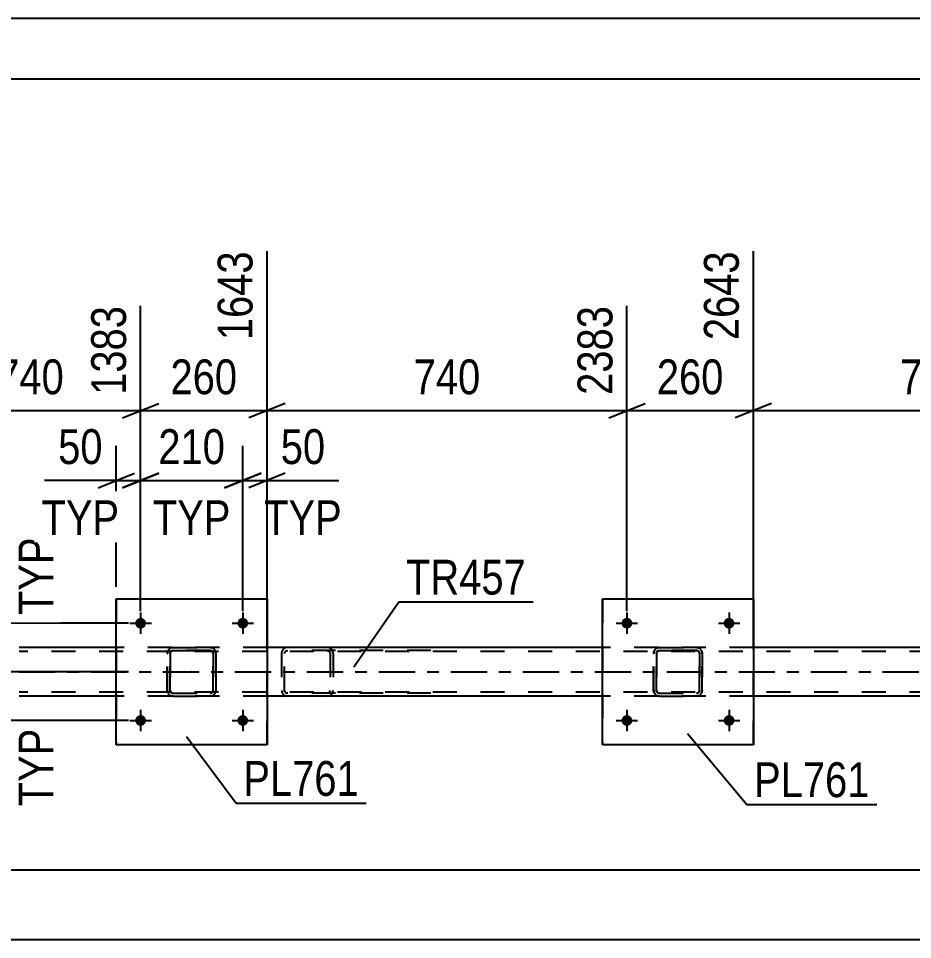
# Model space of a CAD drawing. Header units: millimetres. Extents: x 0 to 841, y 0 to 594.
# Drawn here: x 93.9 to 167.4, y 518.2 to 594 of the extents above; entities that cross this region are included whole.
import ezdxf

# ---------------------------------------------------------------- set-up
doc = ezdxf.new("R2010")
doc.units = ezdxf.units.MM
doc.linetypes.add('DXK_LINE_DOT2', pattern=[3.9198, 1.9599, -1.9599])
doc.linetypes.add('DXK_LINE_DOT3', pattern=[5.9187, 2.979, -0.9799, 0.9799, -0.9799])
doc.styles.add('Arial Narrow', font='ARIALN.TTF', dxfattribs={"height": 0.2})

# ---------------------------------------------------------------- blocks, each defined once
blk = doc.blocks.new('Unknown-318892622-1113')
at = {"color": 5, "linetype": 'Continuous'}
for p, q in [((841, 594), (0, 594)), ((836, 589), (5, 589))]:
    blk.add_line(p, q, dxfattribs=at)
blk = doc.blocks.new('Bolt-318892622-6448 - 6435')
at = {"linetype": 'Continuous'}
for points in [[(103.47, 544.25), (103.479, 544.341), (103.508, 544.429), (103.554, 544.508), (103.615, 544.577), (103.69, 544.631), (103.774, 544.668), (103.864, 544.687), (103.956, 544.687), (104.045, 544.668), (104.13, 544.631), (104.204, 544.577), (104.265, 544.508), (104.311, 544.429), (104.34, 544.341), (104.35, 544.25), (104.34, 544.158), (104.311, 544.071), (104.265, 543.991), (104.204, 543.923), (104.129, 543.869), (104.045, 543.831), (103.955, 543.812), (103.863, 543.812), (103.774, 543.831), (103.689, 543.869), (103.615, 543.923), (103.554, 543.991), (103.508, 544.071), (103.479, 544.158)], [(111.87, 544.25), (111.879, 544.341), (111.908, 544.429), (111.954, 544.508), (112.015, 544.577), (112.09, 544.631), (112.174, 544.668), (112.264, 544.687), (112.356, 544.687), (112.445, 544.668), (112.53, 544.631), (112.604, 544.577), (112.665, 544.508), (112.711, 544.429), (112.74, 544.341), (112.75, 544.25), (112.74, 544.158), (112.711, 544.071), (112.665, 543.991), (112.604, 543.923), (112.529, 543.869), (112.445, 543.831), (112.355, 543.812), (112.263, 543.812), (112.174, 543.831), (112.089, 543.869), (112.015, 543.923), (111.954, 543.991), (111.908, 544.071), (111.879, 544.158)]]:
    blk.add_hatch(color=1, dxfattribs=at).paths.add_polyline_path(points)
at = {"color": 1, "linetype": 'Continuous'}
for p, q in [((103.91, 545.13), (103.91, 543.37)), ((112.31, 545.13), (112.31, 543.37)), ((103.03, 544.25), (104.79, 544.25)), ((111.43, 544.25), (113.19, 544.25))]:
    blk.add_line(p, q, dxfattribs=at)
blk = doc.blocks.new('Bolt-318892622-6449 - 6435')
at = {"linetype": 'Continuous'}
for points in [[(103.47, 536.25), (103.479, 536.341), (103.508, 536.429), (103.554, 536.508), (103.615, 536.577), (103.69, 536.631), (103.774, 536.668), (103.864, 536.687), (103.956, 536.687), (104.045, 536.668), (104.13, 536.631), (104.204, 536.577), (104.265, 536.508), (104.311, 536.429), (104.34, 536.341), (104.35, 536.25), (104.34, 536.158), (104.311, 536.071), (104.265, 535.991), (104.204, 535.923), (104.129, 535.869), (104.045, 535.831), (103.955, 535.812), (103.863, 535.812), (103.774, 535.831), (103.689, 535.869), (103.615, 535.923), (103.554, 535.991), (103.508, 536.071), (103.479, 536.158)], [(111.87, 536.25), (111.879, 536.341), (111.908, 536.429), (111.954, 536.508), (112.015, 536.577), (112.09, 536.631), (112.174, 536.668), (112.264, 536.687), (112.356, 536.687), (112.445, 536.668), (112.53, 536.631), (112.604, 536.577), (112.665, 536.508), (112.711, 536.429), (112.74, 536.341), (112.75, 536.25), (112.74, 536.158), (112.711, 536.071), (112.665, 535.991), (112.604, 535.923), (112.529, 535.869), (112.445, 535.831), (112.355, 535.812), (112.263, 535.812), (112.174, 535.831), (112.089, 535.869), (112.015, 535.923), (111.954, 535.991), (111.908, 536.071), (111.879, 536.158)]]:
    blk.add_hatch(color=1, dxfattribs=at).paths.add_polyline_path(points)
at = {"color": 1, "linetype": 'Continuous'}
for p, q in [((103.91, 537.13), (103.91, 535.37)), ((112.31, 537.13), (112.31, 535.37)), ((103.03, 536.25), (104.79, 536.25)), ((111.43, 536.25), (113.19, 536.25))]:
    blk.add_line(p, q, dxfattribs=at)
blk = doc.blocks.new('Bolt-318892622-6450 - 6435')
at = {"linetype": 'Continuous'}
for points in [[(143.463, 544.25), (143.473, 544.341), (143.501, 544.429), (143.547, 544.508), (143.609, 544.577), (143.683, 544.631), (143.767, 544.668), (143.857, 544.687), (143.949, 544.687), (144.039, 544.668), (144.123, 544.631), (144.198, 544.577), (144.259, 544.508), (144.305, 544.429), (144.334, 544.341), (144.343, 544.25), (144.334, 544.158), (144.305, 544.071), (144.259, 543.991), (144.198, 543.923), (144.123, 543.869), (144.039, 543.831), (143.949, 543.812), (143.857, 543.812), (143.767, 543.831), (143.683, 543.869), (143.609, 543.923), (143.547, 543.991), (143.501, 544.071), (143.473, 544.158)], [(151.863, 544.25), (151.873, 544.341), (151.901, 544.429), (151.947, 544.508), (152.009, 544.577), (152.083, 544.631), (152.167, 544.668), (152.257, 544.687), (152.349, 544.687), (152.439, 544.668), (152.523, 544.631), (152.598, 544.577), (152.659, 544.508), (152.705, 544.429), (152.734, 544.341), (152.743, 544.25), (152.734, 544.158), (152.705, 544.071), (152.659, 543.991), (152.598, 543.923), (152.523, 543.869), (152.439, 543.831), (152.349, 543.812), (152.257, 543.812), (152.167, 543.831), (152.083, 543.869), (152.009, 543.923), (151.947, 543.991), (151.901, 544.071), (151.873, 544.158)]]:
    blk.add_hatch(color=1, dxfattribs=at).paths.add_polyline_path(points)
at = {"color": 1, "linetype": 'Continuous'}
for p, q in [((143.903, 545.13), (143.903, 543.37)), ((152.303, 545.13), (152.303, 543.37)), ((143.023, 544.25), (144.783, 544.25)), ((151.423, 544.25), (153.183, 544.25))]:
    blk.add_line(p, q, dxfattribs=at)
blk = doc.blocks.new('Bolt-318892622-6451 - 6435')
at = {"linetype": 'Continuous'}
for points in [[(143.463, 536.25), (143.473, 536.341), (143.501, 536.429), (143.547, 536.508), (143.609, 536.577), (143.683, 536.631), (143.767, 536.668), (143.857, 536.687), (143.949, 536.687), (144.039, 536.668), (144.123, 536.631), (144.198, 536.577), (144.259, 536.508), (144.305, 536.429), (144.334, 536.341), (144.343, 536.25), (144.334, 536.158), (144.305, 536.071), (144.259, 535.991), (144.198, 535.923), (144.123, 535.869), (144.039, 535.831), (143.949, 535.812), (143.857, 535.812), (143.767, 535.831), (143.683, 535.869), (143.609, 535.923), (143.547, 535.991), (143.501, 536.071), (143.473, 536.158)], [(151.863, 536.25), (151.873, 536.341), (151.901, 536.429), (151.947, 536.508), (152.009, 536.577), (152.083, 536.631), (152.167, 536.668), (152.257, 536.687), (152.349, 536.687), (152.439, 536.668), (152.523, 536.631), (152.598, 536.577), (152.659, 536.508), (152.705, 536.429), (152.734, 536.341), (152.743, 536.25), (152.734, 536.158), (152.705, 536.071), (152.659, 535.991), (152.598, 535.923), (152.523, 535.869), (152.439, 535.831), (152.349, 535.812), (152.257, 535.812), (152.167, 535.831), (152.083, 535.869), (152.009, 535.923), (151.947, 535.991), (151.901, 536.071), (151.873, 536.158)]]:
    blk.add_hatch(color=1, dxfattribs=at).paths.add_polyline_path(points)
at = {"color": 1, "linetype": 'Continuous'}
for p, q in [((143.903, 537.13), (143.903, 535.37)), ((152.303, 537.13), (152.303, 535.37)), ((143.023, 536.25), (144.783, 536.25)), ((151.423, 536.25), (153.183, 536.25))]:
    blk.add_line(p, q, dxfattribs=at)
blk = doc.blocks.new('Part-318892622-6492 - 6435')
at = {"color": 2, "linetype": 'Continuous'}
for p, q in [((101.91, 542.25), (93.91, 542.25)), ((141.903, 542.25), (114.31, 542.25)), ((181.909, 542.25), (154.303, 542.25)), ((101.91, 538.25), (93.91, 538.25)), ((141.903, 538.25), (114.31, 538.25)), ((181.909, 538.25), (154.303, 538.25))]:
    blk.add_line(p, q, dxfattribs=at)
at = {"color": 7, "linetype": 'DXK_LINE_DOT2'}
for p, q in [((768.838, 541.93), (93.91, 541.93)), ((114.31, 542.25), (101.91, 542.25)), ((154.303, 542.25), (141.903, 542.25)), ((768.838, 538.57), (93.91, 538.57)), ((114.31, 538.25), (101.91, 538.25)), ((154.303, 538.25), (141.903, 538.25))]:
    blk.add_line(p, q, dxfattribs=at)
at = {"color": 7, "linetype": 'DXK_LINE_DOT3'}
blk.add_line((93.91, 540.25), (768.838, 540.25), dxfattribs=at)
blk = doc.blocks.new('Part-318892622-6615 - 6435')
at = {"color": 2, "linetype": 'Continuous'}
for p, q in [((101.91, 546.249), (101.909, 546.249)), ((101.91, 534.249), (101.91, 546.249)), ((101.91, 546.249), (114.31, 546.249)), ((114.31, 546.249), (114.31, 534.249)), ((101.909, 534.249), (101.91, 534.249)), ((114.31, 534.249), (101.91, 534.249))]:
    blk.add_line(p, q, dxfattribs=at)
at = {"color": 7, "linetype": 'DXK_LINE_DOT2'}
for p, q in [((101.909, 546.249), (101.909, 534.249)), ((101.91, 546.249), (101.909, 546.249)), ((114.309, 534.249), (114.309, 546.249)), ((101.91, 534.249), (101.909, 534.249))]:
    blk.add_line(p, q, dxfattribs=at)
blk = doc.blocks.new('Part-318892622-6616 - 6435')
at = {"color": 7, "linetype": 'DXK_LINE_DOT2'}
for p, q in [((106.105, 541.77), (106.141, 541.954)), ((106.146, 541.953), (106.109, 541.769)), ((106.363, 541.862), (106.345, 541.77)), ((106.349, 541.769), (106.368, 541.861)), ((106.415, 541.94), (106.363, 541.862)), ((106.368, 541.861), (106.42, 541.939)), ((106.401, 542.213), (106.585, 542.25)), ((106.589, 542.249), (106.406, 542.212)), ((106.493, 541.992), (106.415, 541.94)), ((106.42, 541.939), (106.498, 541.991)), ((106.585, 542.01), (106.493, 541.992)), ((106.498, 541.991), (106.589, 542.009)), ((106.589, 542.249), (106.585, 542.25)), ((106.585, 542.25), (109.625, 542.25)), ((106.585, 542.01), (106.589, 542.009)), ((109.625, 542.01), (106.585, 542.01)), ((106.589, 542.249), (109.629, 542.249)), ((106.589, 542.009), (109.629, 542.009)), ((109.625, 542.25), (109.629, 542.249)), ((109.625, 542.25), (109.808, 542.213)), ((109.629, 542.009), (109.625, 542.01)), ((109.717, 541.992), (109.625, 542.01)), ((109.813, 542.212), (109.629, 542.249)), ((109.629, 542.009), (109.721, 541.991)), ((109.717, 541.992), (109.721, 541.991)), ((109.794, 541.94), (109.717, 541.992)), ((109.721, 541.991), (109.799, 541.939)), ((109.846, 541.862), (109.794, 541.94)), ((109.799, 541.939), (109.851, 541.861)), ((109.865, 541.77), (109.846, 541.862)), ((109.851, 541.861), (109.869, 541.769)), ((110.068, 541.954), (110.105, 541.77)), ((110.109, 541.769), (110.073, 541.953)), ((106.105, 541.77), (106.109, 541.769)), ((106.105, 538.73), (106.105, 541.77)), ((106.109, 538.729), (106.109, 541.769)), ((106.349, 541.769), (106.345, 541.77)), ((106.345, 541.77), (106.345, 538.73)), ((106.349, 538.729), (106.349, 541.769)), ((109.869, 541.769), (109.865, 541.77)), ((109.865, 541.77), (109.865, 538.73)), ((109.869, 538.729), (109.869, 541.769)), ((110.109, 541.769), (110.105, 541.77)), ((110.105, 541.77), (110.105, 538.73)), ((110.109, 538.729), (110.109, 541.769)), ((106.109, 538.729), (106.105, 538.73)), ((106.141, 538.546), (106.105, 538.73)), ((106.109, 538.729), (106.146, 538.545)), ((106.345, 538.73), (106.349, 538.729)), ((106.345, 538.73), (106.363, 538.638)), ((106.368, 538.637), (106.349, 538.729)), ((106.363, 538.638), (106.415, 538.56)), ((106.42, 538.559), (106.368, 538.637)), ((106.401, 538.286), (106.406, 538.285)), ((106.585, 538.25), (106.401, 538.286)), ((106.406, 538.285), (106.589, 538.249)), ((106.415, 538.56), (106.493, 538.508)), ((106.498, 538.507), (106.42, 538.559)), ((106.493, 538.508), (106.585, 538.49)), ((106.589, 538.489), (106.498, 538.507)), ((106.589, 538.489), (106.585, 538.49)), ((106.585, 538.49), (109.625, 538.49)), ((106.589, 538.249), (106.585, 538.25)), ((106.585, 538.25), (109.625, 538.25)), ((106.589, 538.489), (109.629, 538.489)), ((106.589, 538.249), (109.629, 538.249)), ((109.625, 538.49), (109.717, 538.508)), ((109.625, 538.49), (109.629, 538.489)), ((109.808, 538.286), (109.625, 538.25)), ((109.625, 538.25), (109.629, 538.249)), ((109.721, 538.507), (109.629, 538.489)), ((109.629, 538.249), (109.813, 538.285)), ((109.717, 538.508), (109.794, 538.56)), ((109.799, 538.559), (109.721, 538.507)), ((109.794, 538.56), (109.846, 538.638)), ((109.851, 538.637), (109.799, 538.559)), ((109.846, 538.638), (109.865, 538.73)), ((109.869, 538.729), (109.851, 538.637)), ((109.865, 538.73), (109.869, 538.729)), ((110.105, 538.73), (110.068, 538.546)), ((110.073, 538.545), (110.109, 538.729)), ((110.105, 538.73), (110.109, 538.729))]:
    blk.add_line(p, q, dxfattribs=at)
at = {"color": 7, "linetype": 'DXK_LINE_DOT3'}
blk.add_line((108.113, 540.248), (108.102, 540.251), dxfattribs=at)
at = {"color": 7, "linetype": 'DXK_LINE_DOT2'}
for centre, start, end in [((106.585, 541.77), 112.5, 157.5), ((106.589, 541.769), 112.5, 157.5), ((109.625, 541.77), 22.5, 67.49999), ((109.629, 541.769), 22.5, 67.49999), ((106.585, 538.73), 202.5, 247.49999), ((106.589, 538.729), 202.5, 247.49999), ((109.625, 538.73), 292.5, 337.5), ((109.629, 538.729), 292.5, 337.5)]:
    blk.add_arc(centre, 0.48, start, end, dxfattribs=at)
blk = doc.blocks.new('Part-318892622-6621 - 6435')
at = {"color": 2, "linetype": 'Continuous'}
for p, q in [((141.903, 534.249), (141.903, 546.249)), ((141.903, 546.249), (141.903, 546.249)), ((141.903, 546.249), (154.303, 546.249)), ((154.303, 546.249), (154.303, 534.249)), ((141.903, 534.249), (141.903, 534.249)), ((154.303, 534.249), (141.903, 534.249))]:
    blk.add_line(p, q, dxfattribs=at)
at = {"color": 7, "linetype": 'DXK_LINE_DOT2'}
for p, q in [((141.903, 546.249), (141.903, 534.249)), ((141.903, 546.249), (141.903, 546.249)), ((154.303, 534.249), (154.303, 546.249)), ((141.903, 534.249), (141.903, 534.249))]:
    blk.add_line(p, q, dxfattribs=at)
blk = doc.blocks.new('Part-318892622-6622 - 6435')
at = {"color": 7, "linetype": 'DXK_LINE_DOT2'}
for p, q in [((146.099, 541.77), (146.135, 541.954)), ((146.14, 541.953), (146.103, 541.769)), ((146.357, 541.862), (146.339, 541.77)), ((146.343, 541.769), (146.361, 541.861)), ((146.409, 541.94), (146.357, 541.862)), ((146.361, 541.861), (146.413, 541.939)), ((146.395, 542.213), (146.579, 542.25)), ((146.583, 542.249), (146.399, 542.212)), ((146.487, 541.992), (146.409, 541.94)), ((146.413, 541.939), (146.491, 541.991)), ((146.579, 542.01), (146.487, 541.992)), ((146.491, 541.991), (146.583, 542.009)), ((146.583, 542.249), (146.579, 542.25)), ((146.579, 542.25), (149.619, 542.25)), ((146.579, 542.01), (146.583, 542.009)), ((149.619, 542.01), (146.579, 542.01)), ((146.583, 542.249), (149.623, 542.249)), ((146.583, 542.009), (149.623, 542.009)), ((149.619, 542.25), (149.623, 542.249)), ((149.619, 542.25), (149.802, 542.213)), ((149.623, 542.009), (149.619, 542.01)), ((149.71, 541.992), (149.619, 542.01)), ((149.807, 542.212), (149.623, 542.249)), ((149.623, 542.009), (149.715, 541.991)), ((149.71, 541.992), (149.715, 541.991)), ((149.788, 541.94), (149.71, 541.992)), ((149.715, 541.991), (149.793, 541.939)), ((149.84, 541.862), (149.788, 541.94)), ((149.793, 541.939), (149.845, 541.861)), ((149.859, 541.77), (149.84, 541.862)), ((149.845, 541.861), (149.863, 541.769)), ((150.062, 541.954), (150.099, 541.77)), ((150.103, 541.769), (150.067, 541.953)), ((146.099, 541.77), (146.103, 541.769)), ((146.099, 538.73), (146.099, 541.77)), ((146.103, 538.729), (146.103, 541.769)), ((146.343, 541.769), (146.339, 541.77)), ((146.339, 541.77), (146.339, 538.73)), ((146.343, 538.729), (146.343, 541.769)), ((149.863, 541.769), (149.859, 541.77)), ((149.859, 541.77), (149.859, 538.73)), ((149.863, 538.729), (149.863, 541.769)), ((150.103, 541.769), (150.099, 541.77)), ((150.099, 541.77), (150.099, 538.73)), ((150.103, 538.729), (150.103, 541.769)), ((146.103, 538.729), (146.099, 538.73)), ((146.135, 538.546), (146.099, 538.73)), ((146.103, 538.729), (146.14, 538.545)), ((146.339, 538.73), (146.343, 538.729)), ((146.339, 538.73), (146.357, 538.638)), ((146.361, 538.637), (146.343, 538.729)), ((146.357, 538.638), (146.409, 538.56)), ((146.413, 538.559), (146.361, 538.637)), ((146.395, 538.286), (146.399, 538.285)), ((146.579, 538.25), (146.395, 538.286)), ((146.399, 538.285), (146.583, 538.249)), ((146.409, 538.56), (146.487, 538.508)), ((146.491, 538.507), (146.413, 538.559)), ((146.487, 538.508), (146.579, 538.49)), ((146.583, 538.489), (146.491, 538.507)), ((146.583, 538.489), (146.579, 538.49)), ((146.579, 538.49), (149.619, 538.49)), ((146.583, 538.249), (146.579, 538.25)), ((146.579, 538.25), (149.619, 538.25)), ((146.583, 538.489), (149.623, 538.489)), ((146.583, 538.249), (149.623, 538.249)), ((149.619, 538.49), (149.71, 538.508)), ((149.619, 538.49), (149.623, 538.489)), ((149.802, 538.286), (149.619, 538.25)), ((149.619, 538.25), (149.623, 538.249)), ((149.715, 538.507), (149.623, 538.489)), ((149.623, 538.249), (149.807, 538.285)), ((149.71, 538.508), (149.788, 538.56)), ((149.793, 538.559), (149.715, 538.507)), ((149.788, 538.56), (149.84, 538.638)), ((149.845, 538.637), (149.793, 538.559)), ((149.84, 538.638), (149.859, 538.73)), ((149.863, 538.729), (149.845, 538.637)), ((149.859, 538.73), (149.863, 538.729)), ((150.099, 538.73), (150.062, 538.546)), ((150.067, 538.545), (150.103, 538.729)), ((150.099, 538.73), (150.103, 538.729))]:
    blk.add_line(p, q, dxfattribs=at)
at = {"color": 7, "linetype": 'DXK_LINE_DOT3'}
blk.add_line((148.106, 540.248), (148.095, 540.251), dxfattribs=at)
at = {"color": 7, "linetype": 'DXK_LINE_DOT2'}
for centre, start, end in [((146.579, 541.77), 112.5, 157.5), ((146.583, 541.769), 112.5, 157.5), ((149.619, 541.77), 22.5, 67.49999), ((149.623, 541.769), 22.5, 67.49999), ((146.579, 538.73), 202.5, 247.49999), ((146.583, 538.729), 202.5, 247.49999), ((149.619, 538.73), 292.5, 337.5), ((149.623, 538.729), 292.5, 337.5)]:
    blk.add_arc(centre, 0.48, start, end, dxfattribs=at)
blk = doc.blocks.new('Part-318892622-6666 - 6435')
at = {"color": 7, "linetype": 'DXK_LINE_DOT2'}
for p, q in [((115.523, 541.906), (115.494, 541.77)), ((115.533, 541.954), (115.523, 541.906)), ((115.75, 541.77), (115.769, 541.862)), ((115.769, 541.862), (115.824, 541.94)), ((116.005, 542.25), (115.81, 542.213)), ((115.824, 541.94), (115.907, 541.992)), ((115.907, 541.992), (116.005, 542.01)), ((127.781, 542.25), (116.005, 542.25)), ((127.781, 542.01), (116.005, 542.01)), ((119.436, 542.213), (119.24, 542.25)), ((119.24, 542.01), (119.338, 541.992)), ((119.338, 541.992), (119.421, 541.94)), ((119.421, 541.94), (119.476, 541.862)), ((119.476, 541.862), (119.495, 541.77)), ((119.722, 541.906), (119.712, 541.954)), ((119.751, 541.77), (119.722, 541.906)), ((115.494, 541.77), (115.494, 538.73)), ((115.75, 538.73), (115.75, 541.77)), ((119.495, 541.77), (119.495, 538.73)), ((119.751, 541.77), (119.751, 538.73)), ((115.494, 538.73), (115.512, 538.645)), ((115.512, 538.645), (115.533, 538.546)), ((115.769, 538.638), (115.75, 538.73)), ((115.824, 538.56), (115.769, 538.638)), ((115.81, 538.286), (116.005, 538.25)), ((115.907, 538.508), (115.824, 538.56)), ((116.005, 538.49), (115.907, 538.508)), ((127.781, 538.49), (116.005, 538.49)), ((127.781, 538.25), (116.005, 538.25)), ((119.338, 538.508), (119.24, 538.49)), ((119.24, 538.25), (119.436, 538.286)), ((119.421, 538.56), (119.338, 538.508)), ((119.476, 538.638), (119.421, 538.56)), ((119.495, 538.73), (119.476, 538.638)), ((119.712, 538.546), (119.733, 538.645)), ((119.733, 538.645), (119.751, 538.73))]:
    blk.add_line(p, q, dxfattribs=at)
for centre, start, end in [((115.985, 541.749), 110.75832, 155.68004), ((119.26, 541.749), 24.31996, 69.24168), ((115.985, 538.751), 204.31996, 249.24168), ((119.26, 538.751), 290.75832, 335.68004)]:
    blk.add_arc(centre, 0.496, start, end, dxfattribs=at)
blk = doc.blocks.new('StraightDimension-318892622-6751 - 6435')
at = {"color": 7, "linetype": 'Continuous'}
for p, q in [((92.236, 544.25), (92.236, 551.984)), ((92.236, 544.25), (92.236, 551.984)), ((91.636, 545.75), (92.836, 542.75)), ((102.909, 544.25), (89.386, 544.25)), ((92.236, 540.25), (92.236, 544.25)), ((92.836, 538.75), (91.636, 541.75)), ((102.908, 540.25), (89.386, 540.25))]:
    blk.add_line(p, q, dxfattribs=at)
at = {"color": 0, "linetype": 'Continuous'}
blk.add_wipeout([(97.336, 551.912), (93.136, 551.912), (93.136, 544.322), (97.336, 544.322)], dxfattribs=at)
at = {"color": 0}
blk.add_wipeout([(91.486, 551.459), (87.286, 551.459), (87.286, 544.775), (91.486, 544.775)], dxfattribs=at)
at = {"color": 3, "linetype": 'Continuous', "style": 'Arial Narrow'}
blk.add_text('TYP', height=2.8633, rotation=90.00021, dxfattribs=at).set_placement((96.736, 544.922))
at = {"color": 3, "style": 'Arial Narrow'}
blk.add_text('100', height=2.8633, rotation=90.00021, dxfattribs=at).set_placement((90.886, 545.375))
blk = doc.blocks.new('StraightDimension-318892622-6771 - 6435')
at = {"color": 7, "linetype": 'Continuous'}
for p, q in [((91.636, 541.75), (92.836, 538.75)), ((102.908, 540.25), (89.386, 540.25)), ((92.236, 536.25), (92.236, 540.25)), ((92.836, 534.75), (91.636, 537.75)), ((102.909, 536.25), (89.386, 536.25)), ((92.236, 536.25), (92.236, 528.515)), ((92.236, 536.25), (92.236, 528.515))]:
    blk.add_line(p, q, dxfattribs=at)
at = {"color": 0}
blk.add_wipeout([(91.486, 535.725), (87.286, 535.725), (87.286, 529.04), (91.486, 529.04)], dxfattribs=at)
at = {"color": 0, "linetype": 'Continuous'}
blk.add_wipeout([(97.336, 536.177), (93.136, 536.177), (93.136, 528.588), (97.336, 528.588)], dxfattribs=at)
at = {"color": 3, "style": 'Arial Narrow'}
blk.add_text('100', height=2.8633, rotation=90.00021, dxfattribs=at).set_placement((90.886, 529.64))
at = {"color": 3, "linetype": 'Continuous', "style": 'Arial Narrow'}
blk.add_text('TYP', height=2.8633, rotation=90.00021, dxfattribs=at).set_placement((96.736, 529.188))
blk = doc.blocks.new('StraightDimension-318892622-6792 - 6435')
at = {"color": 7, "linetype": 'Continuous'}
for p, q in [((101.909, 547.249), (101.909, 558.846)), ((103.909, 545.25), (103.909, 558.846)), ((100.409, 555.396), (103.409, 556.596)), ((105.409, 556.596), (102.409, 555.396)), ((101.909, 555.996), (96.003, 555.996)), ((101.909, 555.996), (96.003, 555.996)), ((101.909, 555.996), (103.909, 555.996))]:
    blk.add_line(p, q, dxfattribs=at)
at = {"color": 0}
blk.add_wipeout([(101.384, 556.746), (101.384, 560.946), (96.528, 560.946), (96.528, 556.746)], dxfattribs=at)
at = {"color": 0, "linetype": 'Continuous'}
blk.add_wipeout([(102.751, 550.896), (102.751, 555.096), (95.161, 555.096), (95.161, 550.896)], dxfattribs=at)
at = {"color": 3, "style": 'Arial Narrow'}
blk.add_text('50', height=2.8633, dxfattribs=at).set_placement((97.128, 557.346))
at = {"color": 3, "linetype": 'Continuous', "style": 'Arial Narrow'}
blk.add_text('TYP', height=2.8633, dxfattribs=at).set_placement((95.761, 551.496))
blk = doc.blocks.new('StraightDimension-318892622-6805 - 6435')
at = {"color": 7, "linetype": 'Continuous'}
for p, q in [((103.909, 545.25), (103.909, 558.846)), ((112.309, 545.25), (112.309, 558.846)), ((102.409, 555.396), (105.409, 556.596)), ((113.809, 556.596), (110.809, 555.396)), ((103.909, 555.996), (112.309, 555.996))]:
    blk.add_line(p, q, dxfattribs=at)
at = {"color": 0}
blk.add_wipeout([(111.451, 556.746), (111.451, 560.946), (104.767, 560.946), (104.767, 556.746)], dxfattribs=at)
at = {"color": 0, "linetype": 'Continuous'}
blk.add_wipeout([(111.904, 550.896), (111.904, 555.096), (104.314, 555.096), (104.314, 550.896)], dxfattribs=at)
at = {"color": 3, "style": 'Arial Narrow'}
blk.add_text('210', height=2.8633, dxfattribs=at).set_placement((105.367, 557.346))
at = {"color": 3, "linetype": 'Continuous', "style": 'Arial Narrow'}
blk.add_text('TYP', height=2.8633, dxfattribs=at).set_placement((104.914, 551.496))
blk = doc.blocks.new('StraightDimension-318892622-6822 - 6435')
at = {"color": 7, "linetype": 'Continuous'}
for p, q in [((112.309, 545.25), (112.309, 558.846)), ((114.309, 547.249), (114.309, 558.846)), ((110.809, 555.396), (113.809, 556.596)), ((115.809, 556.596), (112.809, 555.396)), ((112.309, 555.996), (114.309, 555.996)), ((114.309, 555.996), (120.216, 555.996)), ((114.309, 555.996), (120.216, 555.996))]:
    blk.add_line(p, q, dxfattribs=at)
at = {"color": 0}
blk.add_wipeout([(119.691, 556.746), (119.691, 560.946), (114.834, 560.946), (114.834, 556.746)], dxfattribs=at)
at = {"color": 0, "linetype": 'Continuous'}
blk.add_wipeout([(121.057, 550.896), (121.057, 555.096), (113.468, 555.096), (113.468, 550.896)], dxfattribs=at)
at = {"color": 3, "style": 'Arial Narrow'}
blk.add_text('50', height=2.8633, dxfattribs=at).set_placement((115.434, 557.346))
at = {"color": 3, "linetype": 'Continuous', "style": 'Arial Narrow'}
blk.add_text('TYP', height=2.8633, dxfattribs=at).set_placement((114.068, 551.496))
blk = doc.blocks.new('StraightDimension-318892622-6867 - 6435')
at = {"color": 7, "linetype": 'Continuous'}
blk.add_line((60.077, 518.228), (768.838, 518.228), dxfattribs=at)
blk = doc.blocks.new('StraightDimension-318892622-7521 - 6435')
at = {"color": 7, "linetype": 'Continuous'}
blk.add_line((60.077, 523.956), (715.689, 523.956), dxfattribs=at)
blk = doc.blocks.new('StraightDimension-318892622-12655 - 6435')
at = {"color": 7, "linetype": 'Continuous'}
for p, q in [((154.303, 543.25), (154.303, 574.849)), ((183.909, 545.25), (183.909, 570.349)), ((155.803, 562.337), (152.803, 561.137)), ((182.409, 561.137), (185.409, 562.337)), ((154.303, 561.737), (183.909, 561.737))]:
    blk.add_line(p, q, dxfattribs=at)
at = {"color": 0}
blk.add_wipeout([(172.448, 562.487), (172.448, 566.687), (165.764, 566.687), (165.764, 562.487)], dxfattribs=at)
at = {"color": 3, "style": 'Arial Narrow'}
blk.add_text('740', height=2.8633, dxfattribs=at).set_placement((166.364, 563.087))
at = {"color": 0, "linetype": 'Continuous'}
blk.add_wipeout([(183.308, 570.949), (179.108, 570.949), (179.109, 562.437), (183.309, 562.437)], dxfattribs=at)
at = {"color": 3, "linetype": 'Continuous', "style": 'Arial Narrow'}
blk.add_text('3383', height=2.8633, rotation=90.00021, dxfattribs=at).set_placement((182.709, 563.037))
blk = doc.blocks.new('StraightDimension-318892622-12656 - 6435')
at = {"color": 7, "linetype": 'Continuous'}
for p, q in [((154.303, 543.25), (154.303, 574.849)), ((143.907, 545.25), (143.907, 570.349)), ((142.407, 561.137), (145.407, 562.337)), ((155.803, 562.337), (152.803, 561.137)), ((143.907, 561.737), (154.303, 561.737))]:
    blk.add_line(p, q, dxfattribs=at)
at = {"color": 0}
blk.add_wipeout([(152.447, 562.487), (152.447, 566.687), (145.763, 566.687), (145.763, 562.487)], dxfattribs=at)
at = {"color": 3, "style": 'Arial Narrow'}
blk.add_text('260', height=2.8633, dxfattribs=at).set_placement((146.363, 563.087))
at = {"color": 0, "linetype": 'Continuous'}
blk.add_wipeout([(153.703, 575.449), (149.503, 575.449), (149.503, 566.937), (153.703, 566.937)], dxfattribs=at)
at = {"color": 3, "linetype": 'Continuous', "style": 'Arial Narrow'}
blk.add_text('2643', height=2.8633, rotation=90.00021, dxfattribs=at).set_placement((153.103, 567.537))
blk = doc.blocks.new('StraightDimension-318892622-12657 - 6435')
at = {"color": 7, "linetype": 'Continuous'}
for p, q in [((114.309, 543.25), (114.309, 574.849)), ((143.907, 545.25), (143.907, 570.349)), ((115.809, 562.337), (112.809, 561.137)), ((142.407, 561.137), (145.407, 562.337)), ((114.309, 561.737), (143.907, 561.737))]:
    blk.add_line(p, q, dxfattribs=at)
at = {"color": 0}
blk.add_wipeout([(132.45, 562.487), (132.45, 566.687), (125.766, 566.687), (125.766, 562.487)], dxfattribs=at)
at = {"color": 3, "style": 'Arial Narrow'}
blk.add_text('740', height=2.8633, dxfattribs=at).set_placement((126.366, 563.087))
at = {"color": 0, "linetype": 'Continuous'}
blk.add_wipeout([(143.307, 570.949), (139.107, 570.949), (139.107, 562.437), (143.307, 562.437)], dxfattribs=at)
at = {"color": 3, "linetype": 'Continuous', "style": 'Arial Narrow'}
blk.add_text('2383', height=2.8633, rotation=90.00021, dxfattribs=at).set_placement((142.707, 563.037))
blk = doc.blocks.new('StraightDimension-318892622-12658 - 6435')
at = {"color": 7, "linetype": 'Continuous'}
for p, q in [((114.309, 543.25), (114.309, 574.849)), ((103.909, 545.25), (103.909, 570.349)), ((102.409, 561.137), (105.409, 562.337)), ((115.809, 562.337), (112.809, 561.137)), ((103.909, 561.737), (114.309, 561.737))]:
    blk.add_line(p, q, dxfattribs=at)
at = {"color": 0}
blk.add_wipeout([(112.452, 562.487), (112.452, 566.687), (105.767, 566.687), (105.767, 562.487)], dxfattribs=at)
at = {"color": 3, "style": 'Arial Narrow'}
blk.add_text('260', height=2.8633, dxfattribs=at).set_placement((106.367, 563.087))
at = {"color": 0, "linetype": 'Continuous'}
blk.add_wipeout([(113.709, 575.449), (109.509, 575.449), (109.509, 566.937), (113.709, 566.937)], dxfattribs=at)
at = {"color": 3, "linetype": 'Continuous', "style": 'Arial Narrow'}
blk.add_text('1643', height=2.8633, rotation=90.00021, dxfattribs=at).set_placement((113.109, 567.537))
blk = doc.blocks.new('StraightDimension-318892622-12659 - 6435')
at = {"color": 7, "linetype": 'Continuous'}
for p, q in [((85.809, 543.25), (85.809, 573.021)), ((103.909, 545.25), (103.909, 570.349)), ((87.309, 562.337), (84.309, 561.137)), ((102.409, 561.137), (105.409, 562.337)), ((85.809, 561.737), (103.909, 561.737))]:
    blk.add_line(p, q, dxfattribs=at)
at = {"color": 0}
blk.add_wipeout([(98.202, 562.487), (98.202, 566.687), (91.517, 566.687), (91.517, 562.487)], dxfattribs=at)
at = {"color": 3, "style": 'Arial Narrow'}
blk.add_text('740', height=2.8633, dxfattribs=at).set_placement((92.117, 563.087))
at = {"color": 0, "linetype": 'Continuous'}
blk.add_wipeout([(103.309, 570.949), (99.109, 570.949), (99.109, 562.437), (103.309, 562.437)], dxfattribs=at)
at = {"color": 3, "linetype": 'Continuous', "style": 'Arial Narrow'}
blk.add_text('1383', height=2.8633, rotation=90.00021, dxfattribs=at).set_placement((102.709, 563.037))
blk = doc.blocks.new('Mark-318892622-6488 - 6435')
at = {"color": 30, "linetype": 'Continuous'}
for p, q in [((121.444, 540.65), (125.139, 546.01)), ((125.139, 546.01), (136.203, 546.01))]:
    blk.add_line(p, q, dxfattribs=at)
at = {"color": 0}
blk.add_wipeout([(135.603, 546.61), (135.603, 549.61), (125.739, 549.61), (125.739, 546.61)], dxfattribs=at)
blk.add_wipeout([(135.603, 546.61), (135.603, 549.61), (125.739, 549.61), (125.739, 546.61)], dxfattribs=at)
at = {"color": 3, "style": 'Arial Narrow'}
blk.add_text('TR457', height=2.8633, dxfattribs=at).set_placement((125.739, 546.61))
blk = doc.blocks.new('Mark-318892622-6611 - 6435')
at = {"color": 30, "linetype": 'Continuous'}
for p, q in [((107.671, 534.935), (111.758, 529.45)), ((111.758, 529.45), (122.462, 529.45))]:
    blk.add_line(p, q, dxfattribs=at)
at = {"color": 0}
blk.add_wipeout([(121.862, 530.05), (121.862, 533.05), (112.358, 533.05), (112.358, 530.05)], dxfattribs=at)
blk.add_wipeout([(121.862, 530.05), (121.862, 533.05), (112.358, 533.05), (112.358, 530.05)], dxfattribs=at)
at = {"color": 3, "style": 'Arial Narrow'}
blk.add_text('PL761', height=2.8633, dxfattribs=at).set_placement((112.358, 530.05))
blk = doc.blocks.new('Mark-318892622-6617 - 6435')
at = {"color": 30, "linetype": 'Continuous'}
for p, q in [((148.896, 535.168), (153.76, 529.345)), ((153.76, 529.345), (164.464, 529.345))]:
    blk.add_line(p, q, dxfattribs=at)
at = {"color": 0}
blk.add_wipeout([(163.864, 529.945), (163.864, 532.945), (154.36, 532.945), (154.36, 529.945)], dxfattribs=at)
blk.add_wipeout([(163.864, 529.945), (163.864, 532.945), (154.36, 532.945), (154.36, 529.945)], dxfattribs=at)
at = {"color": 3, "style": 'Arial Narrow'}
blk.add_text('PL761', height=2.8633, dxfattribs=at).set_placement((154.36, 529.945))

msp = doc.modelspace()

# ---------------------------------------------------------------- block references
for name in ['Unknown-318892622-1113', 'Part-318892622-6615 - 6435', 'Part-318892622-6621 - 6435', 'Bolt-318892622-6448 - 6435', 'Bolt-318892622-6450 - 6435', 'Part-318892622-6492 - 6435', 'Part-318892622-6616 - 6435', 'Part-318892622-6666 - 6435', 'Part-318892622-6622 - 6435', 'Bolt-318892622-6449 - 6435', 'Bolt-318892622-6451 - 6435']:
    msp.add_blockref(name, (0, 0))

# ---------------------------------------------------------------- next in the draw order: block references
for name in ['StraightDimension-318892622-12655 - 6435', 'StraightDimension-318892622-6751 - 6435']:
    msp.add_blockref(name, (0, 0))

# ---------------------------------------------------------------- next in the draw order: block references
for name in ['StraightDimension-318892622-12656 - 6435', 'StraightDimension-318892622-6792 - 6435', 'StraightDimension-318892622-6771 - 6435']:
    msp.add_blockref(name, (0, 0))

# ---------------------------------------------------------------- next in the draw order: block references
for name in ['StraightDimension-318892622-6805 - 6435', 'StraightDimension-318892622-6867 - 6435']:
    msp.add_blockref(name, (0, 0))

# ---------------------------------------------------------------- next in the draw order: block references
for name in ['StraightDimension-318892622-6822 - 6435', 'StraightDimension-318892622-7521 - 6435']:
    msp.add_blockref(name, (0, 0))

# ---------------------------------------------------------------- next in the draw order: block references
for name in ['StraightDimension-318892622-12657 - 6435', 'Mark-318892622-6617 - 6435', 'Mark-318892622-6611 - 6435']:
    msp.add_blockref(name, (0, 0))

# ---------------------------------------------------------------- next in the draw order: block references
for name in ['StraightDimension-318892622-12658 - 6435', 'Mark-318892622-6488 - 6435']:
    msp.add_blockref(name, (0, 0))

# ---------------------------------------------------------------- next in the draw order: block references
msp.add_blockref('StraightDimension-318892622-12659 - 6435', (0, 0))

doc.saveas('drawing.dxf')
